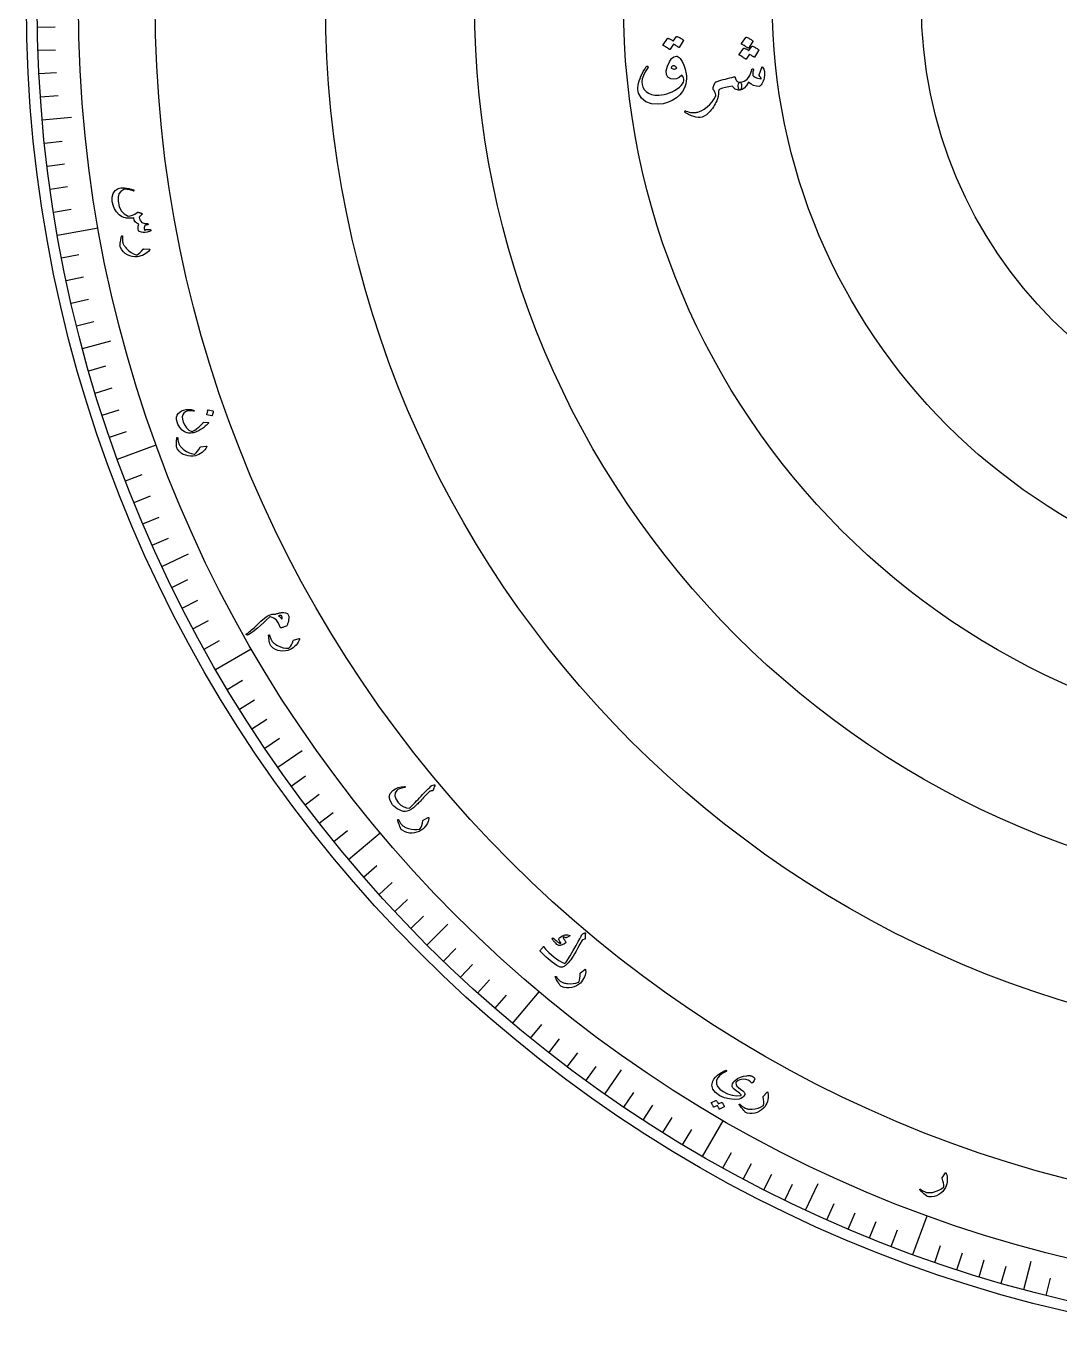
# Model space of a CAD drawing. Header units: millimetres. Extents: x -125 to 125, y -125 to 125.
# Drawn here: x -125 to -28.7, y -125 to -2.1 of the extents above; entities that cross this region are included whole.
import ezdxf

# ---------------------------------------------------------------- set-up
doc = ezdxf.new("R2010")
doc.units = ezdxf.units.MM
for name, color, linetype in [('CUT_OUTER', 1, 'Continuous'), ('ENGRAVE', 7, 'Continuous'), ('ENGRAVE_FINE', 8, 'Continuous'), ('TEXT', 5, 'Continuous')]:
    doc.layers.add(name, color=color, linetype=linetype)

msp = doc.modelspace()

# ---------------------------------------------------------------- linework, layer by layer
at = {"layer": 'CUT_OUTER'}
msp.add_circle((0, 0), 125, dxfattribs=at)
at = {"layer": 'ENGRAVE'}
for points in [[(-123.5281, -10.8073), (-120.7886, -10.5676)], [(-122.1162, -21.5324), (-118.3247, -20.8638)], [(-119.7748, -32.0936), (-117.1185, -31.3818)], [(-116.5219, -42.4105), (-112.9041, -41.0937)], [(-112.3822, -52.4047), (-109.8898, -51.2425)], [(-107.3872, -62), (-104.053, -60.075)], [(-101.5749, -71.1235), (-99.3222, -69.5461)], [(-94.9895, -79.7057), (-92.0402, -77.2309)], [(-87.6812, -87.6812), (-85.7367, -85.7367)], [(-79.7057, -94.9895), (-77.2309, -92.0402)], [(-71.1235, -101.5749), (-69.5461, -99.3222)], [(-62, -107.3872), (-60.075, -104.053)], [(-52.4047, -112.3822), (-51.2425, -109.8898)], [(-42.4105, -116.5219), (-41.0937, -112.9041)], [(-32.0936, -119.7748), (-31.3818, -117.1185)]]:
    msp.add_lwpolyline(points, dxfattribs=at)
for radius in [124, 120.15, 113, 83.25, 55.5]:
    msp.add_circle((0, 0), radius, dxfattribs=at)
at = {"layer": 'ENGRAVE_FINE'}
for points in [[(-123.9811, -2.1641), (-122.3314, -2.1353)], [(-123.9245, -4.3275), (-122.2755, -4.27)], [(-123.8301, -6.4897), (-122.1823, -6.4033)], [(-123.6979, -8.6498), (-122.052, -8.5347)], [(-123.3207, -12.9615), (-121.6798, -12.7891)], [(-123.0757, -15.1118), (-121.438, -14.9107)], [(-122.7932, -17.2575), (-121.1593, -17.0278)], [(-122.4734, -19.3979), (-120.8437, -19.1398)], [(-121.7218, -23.6603), (-120.1021, -23.3455)], [(-121.2903, -25.781), (-119.6764, -25.438)], [(-120.8219, -27.8939), (-119.2142, -27.5228)], [(-120.3167, -29.9983), (-118.7157, -29.5991)], [(-119.1965, -34.179), (-117.6104, -33.7242)], [(-118.5818, -36.2541), (-117.0039, -35.7717)], [(-117.931, -38.3181), (-116.3618, -37.8082)], [(-117.2443, -40.3705), (-115.6842, -39.8333)], [(-115.764, -44.4376), (-114.2236, -43.8463)], [(-114.9708, -46.4512), (-113.4409, -45.8331)], [(-114.1426, -48.4507), (-112.6238, -47.806)], [(-113.2796, -50.4353), (-111.7723, -49.7642)], [(-111.4505, -54.358), (-109.9675, -53.6347)], [(-110.4848, -56.2948), (-109.0146, -55.5457)], [(-109.4855, -58.2145), (-108.0286, -57.4398)], [(-108.4528, -60.1164), (-107.0097, -59.3165)], [(-106.2887, -63.8647), (-104.8744, -63.0149)], [(-105.158, -65.71), (-103.7587, -64.8356)], [(-103.9952, -67.5352), (-102.6113, -66.6366)], [(-102.8007, -69.3399), (-101.4327, -68.4173)], [(-100.3181, -72.8854), (-98.9832, -71.9155)], [(-99.0308, -74.6251), (-97.7131, -73.6321)], [(-97.7133, -76.342), (-96.4131, -75.3262)], [(-96.3661, -78.0357), (-95.0838, -76.9973)], [(-93.584, -81.3513), (-92.3387, -80.2688)], [(-92.15, -82.9722), (-90.9238, -81.8681)], [(-90.6879, -84.5678), (-89.4811, -83.4425)], [(-89.1981, -86.1376), (-88.0112, -84.9915)], [(-86.1376, -89.1981), (-84.9915, -88.0112)], [(-84.5678, -90.6879), (-83.4425, -89.4811)], [(-82.9722, -92.15), (-81.8681, -90.9238)], [(-81.3513, -93.584), (-80.2688, -92.3387)], [(-78.0357, -96.3661), (-76.9973, -95.0838)], [(-76.342, -97.7133), (-75.3262, -96.4131)], [(-74.6251, -99.0308), (-73.6321, -97.7131)], [(-72.8854, -100.3181), (-71.9155, -98.9832)], [(-69.3399, -102.8007), (-68.4173, -101.4327)], [(-67.5352, -103.9952), (-66.6366, -102.6113)], [(-65.71, -105.158), (-64.8356, -103.7587)], [(-63.8647, -106.2887), (-63.0149, -104.8744)], [(-60.1164, -108.4528), (-59.3165, -107.0097)], [(-58.2145, -109.4855), (-57.4398, -108.0286)], [(-56.2948, -110.4848), (-55.5457, -109.0146)], [(-54.358, -111.4505), (-53.6347, -109.9675)], [(-50.4353, -113.2796), (-49.7642, -111.7723)], [(-48.4507, -114.1426), (-47.806, -112.6238)], [(-46.4512, -114.9708), (-45.8331, -113.4409)], [(-44.4376, -115.764), (-43.8463, -114.2236)], [(-40.3705, -117.2443), (-39.8333, -115.6842)], [(-38.3181, -117.931), (-37.8082, -116.3618)], [(-36.2541, -118.5818), (-35.7717, -117.0039)], [(-34.179, -119.1965), (-33.7242, -117.6104)], [(-29.9983, -120.3167), (-29.5991, -118.7157)]]:
    msp.add_lwpolyline(points, dxfattribs=at)
for radius in [97.125, 69.375, 41.625]:
    msp.add_circle((0, 0), radius, dxfattribs=at)
at = {"layer": 'TEXT'}
for points in [[(-64.4479, -3.0492), (-64.4379, -3.0391), (-64.4237, -3.033), (-64.4056, -3.031), (-64.3834, -3.033), (-64.304, -3.0628), (-64.2272, -3.0955), (-64.1528, -3.1313), (-64.081, -3.1701), (-64.0112, -3.2125), (-63.9429, -3.2588), (-63.8761, -3.3092), (-63.8108, -3.3637), (-63.7982, -3.3803), (-63.7927, -3.3979), (-63.7942, -3.4166), (-63.8028, -3.4363), (-64.1899, -4.0492), (-64.2005, -4.0572), (-64.2161, -4.0572), (-64.2368, -4.0492), (-64.2625, -4.033), (-64.2801, -4.0182), (-64.3088, -3.9977), (-64.3486, -3.9718), (-64.3996, -3.9403), (-64.4621, -3.9027), (-64.5367, -3.8586), (-64.6233, -3.808), (-64.7221, -3.7508), (-65.0286, -4.2266), (-65.0427, -4.2412), (-65.0608, -4.2447), (-65.083, -4.2372), (-65.1092, -4.2185), (-65.1319, -4.2024), (-65.1677, -4.1782), (-65.2166, -4.1459), (-65.2786, -4.1056), (-65.3547, -4.0572), (-65.4459, -4.0008), (-65.5523, -3.9363), (-65.6737, -3.8637), (-65.6863, -3.8516), (-65.6919, -3.8395), (-65.6904, -3.8274), (-65.6818, -3.8153), (-65.2867, -3.2266), (-65.2766, -3.2165), (-65.2625, -3.2104), (-65.2443, -3.2084), (-65.2221, -3.2104), (-65.1546, -3.2324), (-65.0891, -3.2578), (-65.0256, -3.2868), (-64.9641, -3.3193), (-64.9046, -3.3549), (-64.8471, -3.3929), (-64.7917, -3.4335), (-64.7383, -3.4766)], [(-57.9883, -3.1217), (-57.9782, -3.1117), (-57.9641, -3.1056), (-57.9459, -3.1036), (-57.9237, -3.1056), (-57.8444, -3.1353), (-57.7675, -3.1681), (-57.6932, -3.2039), (-57.6213, -3.2427), (-57.5515, -3.285), (-57.4832, -3.3314), (-57.4164, -3.3818), (-57.3512, -3.4363), (-57.335, -3.4559), (-57.327, -3.4746), (-57.327, -3.4922), (-57.335, -3.5088), (-57.7221, -4.1217), (-57.7362, -4.1328), (-57.7544, -4.1338), (-57.7766, -4.1248), (-57.8028, -4.1056), (-57.8255, -4.0895), (-57.8612, -4.0653), (-57.9101, -4.033), (-57.9721, -3.9927), (-58.0482, -3.9443), (-58.1395, -3.8879), (-58.2458, -3.8234), (-58.3673, -3.7508), (-58.3834, -3.7387), (-58.3915, -3.7266), (-58.3915, -3.7145), (-58.3834, -3.7024)], [(-64.4479, -4.8637), (-64.3723, -4.8783), (-64.2907, -4.9221), (-64.203, -4.9952), (-64.1092, -5.0975), (-63.9167, -5.3738), (-63.7584, -5.7024), (-63.6344, -6.0834), (-63.5447, -6.5169), (-63.5185, -6.7442), (-63.5125, -6.9746), (-63.5266, -7.2079), (-63.5608, -7.4443), (-63.6788, -7.8284), (-63.8633, -8.1742), (-64.1143, -8.4816), (-64.4318, -8.7508), (-64.8497, -9.0063), (-65.2645, -9.1923), (-65.6763, -9.3087), (-66.085, -9.3556), (-66.7594, -9.3092), (-67.2987, -9.1217), (-67.703, -8.7931), (-67.9721, -8.3234), (-68.0135, -8.1636), (-68.0326, -7.9907), (-68.0296, -7.8047), (-68.0044, -7.6056), (-67.9641, -7.3876), (-67.9076, -7.1691), (-67.835, -6.9501), (-67.7463, -6.7306), (-67.643, -6.5106), (-67.5266, -6.2901), (-67.397, -6.0691), (-67.2544, -5.8475), (-67.2337, -5.8239), (-67.2121, -5.8092), (-67.1894, -5.8037), (-67.1657, -5.8072), (-67.14, -5.8163), (-67.1193, -5.8274), (-67.1037, -5.8405), (-67.0931, -5.8556), (-67.085, -5.8773), (-67.085, -5.902), (-67.0931, -5.9297), (-67.1092, -5.9604), (-67.3461, -6.3349), (-67.5165, -6.6762), (-67.6203, -6.9841), (-67.6576, -7.2588), (-67.6364, -7.5149), (-67.5649, -7.7508), (-67.4429, -7.9665), (-67.2705, -8.1621), (-67.0447, -8.3259), (-66.7705, -8.4383), (-66.4479, -8.4993), (-66.077, -8.5088), (-65.8247, -8.4867), (-65.576, -8.4443), (-65.3308, -8.3818), (-65.0891, -8.2992), (-64.8514, -8.1958), (-64.6183, -8.0713), (-64.3897, -7.9257), (-64.1657, -7.7588), (-63.9913, -7.6031), (-63.8633, -7.4504), (-63.7816, -7.3007), (-63.7463, -7.154), (-63.7499, -7.0129), (-63.7846, -6.8798), (-63.8507, -6.7548), (-63.9479, -6.6379), (-64.1964, -6.8526), (-64.45, -6.9806), (-64.7085, -7.0219), (-64.9721, -6.9766), (-65.2393, -6.8223), (-65.3794, -6.5774), (-65.3925, -6.2417), (-65.2786, -5.8153), (-65.0936, -5.399), (-64.8935, -5.1016), (-64.6783, -4.9231), (-64.4479, -4.8637)], [(-57.4318, -3.9604), (-57.4217, -3.9504), (-57.4076, -3.9443), (-57.3895, -3.9423), (-57.3673, -3.9443), (-57.2879, -3.9741), (-57.211, -4.0068), (-57.1367, -4.0426), (-57.0649, -4.0814), (-56.9951, -4.1238), (-56.9268, -4.1701), (-56.86, -4.2205), (-56.7947, -4.275), (-56.7821, -4.2916), (-56.7766, -4.3092), (-56.7781, -4.3279), (-56.7867, -4.3475), (-57.1737, -4.9604), (-57.1843, -4.9685), (-57.2, -4.9685), (-57.2206, -4.9604), (-57.2463, -4.9443), (-57.2632, -4.9332), (-57.2897, -4.9161), (-57.3257, -4.8929), (-57.3713, -4.8637), (-57.4265, -4.8289), (-57.4913, -4.7891), (-57.5656, -4.7442), (-57.6496, -4.6943), (-57.9318, -5.1459), (-57.9459, -5.157), (-57.9641, -5.158), (-57.9862, -5.149), (-58.0125, -5.1298), (-58.0351, -5.1137), (-58.0709, -5.0895), (-58.1198, -5.0572), (-58.1818, -5.0169), (-58.2579, -4.9685), (-58.3492, -4.9121), (-58.4555, -4.8475), (-58.577, -4.775), (-58.5896, -4.7629), (-58.5951, -4.7508), (-58.5936, -4.7387), (-58.585, -4.7266), (-58.1899, -4.1459), (-58.1798, -4.1359), (-58.1657, -4.1298), (-58.1475, -4.1278), (-58.1254, -4.1298), (-58.0692, -4.1507), (-58.0135, -4.1731), (-57.9583, -4.1971), (-57.9036, -4.2225), (-57.8499, -4.25), (-57.7977, -4.28), (-57.7471, -4.3125), (-57.6979, -4.3475)], [(-64.4076, -5.9685), (-64.4903, -5.8838), (-64.5689, -5.8234), (-64.6435, -5.7871), (-64.7141, -5.775), (-64.774, -5.7855), (-64.833, -5.8173), (-64.891, -5.8702), (-64.9479, -5.9443), (-64.892, -5.9947), (-64.829, -6.033), (-64.7589, -6.0592), (-64.6818, -6.0734), (-64.6102, -6.0698), (-64.5407, -6.0512), (-64.4731, -6.0174), (-64.4076, -5.9685)], [(-56.4963, -5.9282), (-56.4827, -5.8959), (-56.4661, -5.8798), (-56.4464, -5.8798), (-56.4237, -5.8959), (-56.3058, -6.0683), (-56.2423, -6.2951), (-56.2332, -6.5764), (-56.2786, -6.9121), (-56.3154, -7.0567), (-56.3612, -7.1923), (-56.4162, -7.3188), (-56.4802, -7.4363), (-56.5498, -7.5396), (-56.6133, -7.6157), (-56.6707, -7.6646), (-56.7221, -7.6863), (-56.9933, -7.6792), (-57.2504, -7.6096), (-57.4933, -7.4776), (-57.7221, -7.283), (-57.9187, -7.6112), (-58.1213, -7.8455), (-58.33, -7.9862), (-58.5447, -8.033), (-58.5755, -8.0224), (-58.6032, -7.9907), (-58.6279, -7.9378), (-58.6496, -7.8637), (-58.6823, -7.6293), (-58.6758, -7.4584), (-58.6299, -7.3511), (-58.5447, -7.3072), (-58.3315, -7.2704), (-58.1435, -7.2084), (-57.9807, -7.1212), (-57.8431, -7.0088), (-57.7236, -6.8601), (-57.6153, -6.6641), (-57.518, -6.4206), (-57.4318, -6.1298), (-57.4167, -6.095), (-57.3955, -6.0713), (-57.3683, -6.0587), (-57.335, -6.0572), (-57.3013, -6.0668), (-57.2806, -6.0875), (-57.273, -6.1192), (-57.2786, -6.1621), (-57.3124, -6.3239), (-57.333, -6.4544), (-57.3406, -6.5537), (-57.335, -6.6217), (-57.3108, -6.6716), (-57.2625, -6.7246), (-57.1899, -6.7805), (-57.0931, -6.8395), (-56.9762, -6.8934), (-56.8512, -6.9342), (-56.7181, -6.962), (-56.577, -6.9766), (-56.5765, -6.9766), (-56.575, -6.9766), (-56.5724, -6.9766), (-56.5689, -6.9766), (-56.5634, -6.969), (-56.5629, -6.9544), (-56.5674, -6.9327), (-56.577, -6.904), (-56.5951, -6.8657), (-56.6254, -6.8153), (-56.6677, -6.7528), (-56.7221, -6.6782), (-56.7317, -6.6646), (-56.7362, -6.6479), (-56.7357, -6.6283), (-56.7302, -6.6056)], [(-58.5286, -8.033), (-58.6551, -8.0275), (-58.7685, -8.0109), (-58.8688, -7.9831), (-58.956, -7.9443), (-58.9951, -7.9221), (-59.0316, -7.8959), (-59.0656, -7.8657), (-59.0971, -7.8314), (-59.1271, -7.7941), (-59.1566, -7.7548), (-59.1856, -7.7135), (-59.2141, -7.6701), (-59.5508, -7.7205), (-59.8592, -7.783), (-60.1395, -7.8576), (-60.3915, -7.9443), (-60.4444, -7.9741), (-60.4822, -8.0149), (-60.5049, -8.0668), (-60.5125, -8.1298), (-60.5326, -8.3884), (-60.5689, -8.6238), (-60.6213, -8.836), (-60.6899, -9.025), (-60.7577, -9.1726), (-60.832, -9.3173), (-60.9129, -9.4589), (-61.0004, -9.5975), (-61.0944, -9.7326), (-61.1949, -9.8637), (-61.302, -9.9907), (-61.4157, -10.1137), (-61.637, -10.3218), (-61.8492, -10.4705), (-62.0523, -10.5597), (-62.2463, -10.5895), (-62.4323, -10.5789), (-62.6274, -10.5471), (-62.8315, -10.4942), (-63.0447, -10.4201), (-63.149, -10.3765), (-63.2443, -10.3344), (-63.3305, -10.2939), (-63.4076, -10.2548), (-63.4762, -10.2178), (-63.5367, -10.1832), (-63.5891, -10.1512), (-63.6334, -10.1217), (-63.6601, -10.0965), (-63.6758, -10.0693), (-63.6803, -10.0401), (-63.6737, -10.0088), (-63.6576, -9.9831), (-63.6334, -9.9705), (-63.6012, -9.971), (-63.5608, -9.9846), (-63.4031, -10.0416), (-63.2604, -10.0834), (-63.1329, -10.1101), (-63.0205, -10.1217), (-62.9623, -10.1248), (-62.9006, -10.1258), (-62.8353, -10.1248), (-62.7665, -10.1217), (-62.6942, -10.1167), (-62.6183, -10.1096), (-62.5389, -10.1006), (-62.456, -10.0895), (-62.2806, -10.0411), (-62.077, -9.9443), (-61.8451, -9.7992), (-61.585, -9.6056), (-61.3285, -9.3768), (-61.1072, -9.1258), (-60.9212, -8.8526), (-60.7705, -8.5572), (-60.7645, -8.5451), (-60.7625, -8.533), (-60.7645, -8.5209), (-60.7705, -8.5088), (-60.8159, -8.3516), (-60.8713, -8.2104), (-60.9369, -8.0854), (-61.0125, -7.9766), (-61.0336, -7.906), (-61.0165, -7.783), (-60.961, -7.6076), (-60.8673, -7.3798), (-60.8396, -7.3354), (-60.8048, -7.2992), (-60.763, -7.2709), (-60.7141, -7.2508), (-60.5019, -7.1837), (-60.2927, -7.1197), (-60.0865, -7.0587), (-59.8834, -7.0008), (-59.6823, -6.9463), (-59.4822, -6.8959), (-59.2831, -6.8496), (-59.085, -6.8072), (-59.0377, -6.8022), (-59.0004, -6.8113), (-58.9731, -6.8344), (-58.956, -6.8717), (-58.9399, -6.9564), (-58.9157, -7.033), (-58.8834, -7.1016), (-58.8431, -7.1621), (-58.7902, -7.2104), (-58.7201, -7.2508), (-58.6329, -7.283), (-58.5286, -7.3072), (-58.4772, -7.3289), (-58.4358, -7.3697), (-58.4046, -7.4297), (-58.3834, -7.5088), (-58.3723, -7.5975), (-58.3713, -7.6863), (-58.3804, -7.775), (-58.3996, -7.8637), (-58.4258, -7.9378), (-58.456, -7.9907), (-58.4903, -8.0224), (-58.5286, -8.033)], [(-113.4535, -21.0318), (-113.4297, -21.0365), (-113.4117, -21.0449), (-113.3996, -21.057), (-113.3934, -21.0728), (-113.392, -21.0943), (-113.3963, -21.1137), (-113.4062, -21.1308), (-113.4218, -21.1457), (-113.4799, -21.1862), (-113.5547, -21.2214), (-113.6463, -21.2512), (-113.7546, -21.2757), (-113.9349, -21.298), (-114.1104, -21.2964), (-114.2812, -21.2709), (-114.4472, -21.2213), (-114.4886, -21.2014), (-114.5223, -21.1774), (-114.5481, -21.1493), (-114.5662, -21.1172), (-114.597, -20.9944), (-114.5995, -20.8566), (-114.5738, -20.7038), (-114.5197, -20.5363), (-114.7189, -20.4391), (-114.8632, -20.3074), (-114.9524, -20.1413), (-114.9863, -19.9412), (-115.0947, -19.9533), (-115.1994, -19.9617), (-115.3006, -19.9666), (-115.3981, -19.9678), (-115.4926, -19.9655), (-115.5848, -19.9598), (-115.6745, -19.9507), (-115.762, -19.9382), (-115.9221, -19.9016), (-116.0745, -19.8409), (-116.2192, -19.7562), (-116.3561, -19.6473), (-116.6038, -19.3795), (-116.7951, -19.0836), (-116.9298, -18.7598), (-117.0079, -18.4086), (-117.0168, -18.0008), (-116.9255, -17.6639), (-116.7348, -17.3984), (-116.445, -17.2043), (-116.3356, -17.1677), (-116.2033, -17.1449), (-116.0481, -17.1358), (-115.8701, -17.1404), (-115.6727, -17.1607), (-115.4647, -17.1996), (-115.2461, -17.2569), (-115.0169, -17.3325), (-115.0022, -17.3391), (-114.991, -17.3482), (-114.9834, -17.3597), (-114.9793, -17.3738), (-114.9784, -17.3883), (-114.9804, -17.4013), (-114.9851, -17.4128), (-114.9928, -17.4228), (-115.005, -17.4305), (-115.0184, -17.4345), (-115.033, -17.4348), (-115.0489, -17.4313), (-115.3531, -17.3373), (-115.5996, -17.2839), (-115.7883, -17.2714), (-115.9194, -17.3002), (-116.1918, -17.4739), (-116.3729, -17.7112), (-116.4622, -18.0117), (-116.4593, -18.3753), (-116.3486, -18.8669), (-116.1556, -19.2663), (-115.8812, -19.5731), (-115.5261, -19.7867), (-115.3222, -19.7508), (-115.1124, -19.6804), (-114.8966, -19.5756), (-114.6748, -19.4367), (-114.6527, -19.4202), (-114.6322, -19.4098), (-114.6133, -19.4057), (-114.596, -19.4076), (-114.5345, -19.4253), (-114.4769, -19.4423), (-114.4229, -19.4586), (-114.3726, -19.4742), (-114.3267, -19.4893), (-114.2858, -19.5038), (-114.2498, -19.5179), (-114.2189, -19.5315), (-114.2053, -19.54), (-114.1986, -19.5502), (-114.1989, -19.5623), (-114.206, -19.5763), (-114.2119, -19.5838), (-114.2212, -19.5945), (-114.2338, -19.6084), (-114.2499, -19.6256), (-114.2694, -19.6452), (-114.2925, -19.6668), (-114.3192, -19.6904), (-114.3495, -19.7158), (-114.4075, -19.767), (-114.4487, -19.8088), (-114.4732, -19.8411), (-114.481, -19.8641), (-114.4692, -19.9981), (-114.4235, -20.1262), (-114.3439, -20.2483), (-114.2306, -20.3642), (-114.1624, -20.4013), (-114.0561, -20.431), (-113.9119, -20.4531), (-113.7297, -20.4676), (-113.7124, -20.469), (-113.697, -20.4747), (-113.6834, -20.4847), (-113.6716, -20.4988), (-113.6632, -20.5126), (-113.6588, -20.5265), (-113.6582, -20.5404), (-113.6616, -20.5543), (-113.6899, -20.5793), (-113.7482, -20.5973), (-113.8367, -20.6085), (-113.9553, -20.6126), (-113.9996, -20.7261), (-114.021, -20.8428), (-114.0194, -20.9624), (-113.9948, -21.0851), (-113.958, -21.0767), (-113.9287, -21.0663), (-113.907, -21.0542), (-113.8929, -21.0401), (-113.88, -21.0247), (-113.8662, -21.0143), (-113.8514, -21.0089), (-113.8357, -21.0087)], [(-113.5432, -22.8519), (-113.5335, -22.8529), (-113.5255, -22.8549), (-113.5193, -22.8579), (-113.5149, -22.8619), (-113.5108, -22.8759), (-113.5136, -22.8944), (-113.5234, -22.9177), (-113.5401, -22.9457), (-113.6312, -23.0599), (-113.7418, -23.1651), (-113.872, -23.2614), (-114.0217, -23.3486), (-114.1862, -23.4265), (-114.3515, -23.4876), (-114.5176, -23.5316), (-114.6846, -23.5586), (-114.912, -23.5582), (-115.1364, -23.5263), (-115.3581, -23.463), (-115.5768, -23.368), (-115.7827, -23.2425), (-115.9609, -23.0869), (-116.1111, -22.9013), (-116.2333, -22.6857), (-116.2584, -22.6263), (-116.2739, -22.5651), (-116.2799, -22.502), (-116.2763, -22.4371), (-116.2548, -22.2849), (-116.234, -22.1474), (-116.2138, -22.0245), (-116.1944, -21.9162), (-116.1757, -21.8228), (-116.1577, -21.7445), (-116.1405, -21.6814), (-116.124, -21.6335), (-116.1181, -21.6231), (-116.1117, -21.6152), (-116.1048, -21.61), (-116.0974, -21.6073), (-116.0874, -21.6064), (-116.0776, -21.6076), (-116.0682, -21.6108), (-116.059, -21.6161), (-116.0513, -21.6237), (-116.0465, -21.6338), (-116.0445, -21.6464), (-116.0453, -21.6615), (-116.0521, -21.7541), (-116.0554, -21.842), (-116.0553, -21.9253), (-116.0517, -22.004), (-116.0446, -22.0787), (-116.0338, -22.15), (-116.0193, -22.2179), (-116.0012, -22.2825), (-115.9783, -22.346), (-115.9496, -22.4107), (-115.915, -22.4766), (-115.8745, -22.5436), (-115.8279, -22.6117), (-115.7748, -22.6809), (-115.7151, -22.751), (-115.649, -22.8222), (-115.4426, -23.0174), (-115.2284, -23.1765), (-115.0068, -23.2995), (-114.7778, -23.3867), (-114.7596, -23.3917), (-114.7398, -23.3922), (-114.7181, -23.3885), (-114.6948, -23.3804), (-114.5637, -23.2981), (-114.423, -23.1822), (-114.2725, -23.033), (-114.112, -22.8505), (-114.1013, -22.8418), (-114.0913, -22.8358), (-114.0821, -22.8326), (-114.0736, -22.8323)], [(-108.0399, -39.0656), (-108.1073, -39.1354), (-108.1787, -39.2054), (-108.2542, -39.2755), (-108.3336, -39.3458), (-108.418, -39.416), (-108.508, -39.4855), (-108.6038, -39.5545), (-108.7052, -39.6228), (-108.8076, -39.6872), (-108.911, -39.7458), (-109.0155, -39.7986), (-109.1211, -39.8458), (-109.228, -39.8872), (-109.3367, -39.9231), (-109.447, -39.9534), (-109.559, -39.9781), (-109.6798, -39.9953), (-109.7952, -40.0008), (-109.9053, -39.9946), (-110.0099, -39.9768), (-110.2684, -39.88), (-110.4992, -39.7124), (-110.7021, -39.4739), (-110.8766, -39.1646), (-110.9664, -38.9279), (-111.0083, -38.7076), (-111.0023, -38.5039), (-110.9485, -38.3171), (-110.8514, -38.1573), (-110.7189, -38.0248), (-110.5511, -37.9195), (-110.348, -37.8413), (-110.1206, -37.7944), (-109.8911, -37.7814), (-109.6595, -37.8021), (-109.4257, -37.8564), (-109.3972, -37.868), (-109.3786, -37.8822), (-109.3699, -37.8993), (-109.3712, -37.9191), (-109.3809, -37.9405), (-109.4007, -37.9524), (-109.4305, -37.955), (-109.4705, -37.9481), (-109.7539, -37.9113), (-109.9925, -37.9268), (-110.1863, -37.9951), (-110.3353, -38.1163), (-110.4323, -38.2777), (-110.4737, -38.4731), (-110.4593, -38.7022), (-110.3889, -38.9647), (-110.2493, -39.2628), (-110.0706, -39.5087), (-109.8531, -39.7023), (-109.5971, -39.8433), (-109.5892, -39.8452), (-109.5787, -39.8448), (-109.5656, -39.8422), (-109.5499, -39.8371), (-109.4309, -39.7859), (-109.2987, -39.7087), (-109.1533, -39.6055), (-108.9945, -39.4764), (-108.916, -39.4076), (-108.8433, -39.3424), (-108.7766, -39.2808), (-108.7158, -39.2227), (-108.6613, -39.168), (-108.6135, -39.1164), (-108.5725, -39.0679), (-108.5382, -39.0226), (-108.5198, -39.0004), (-108.5011, -38.9848), (-108.482, -38.9759), (-108.4626, -38.9737), (-108.0514, -38.9884), (-108.0255, -38.9943), (-108.015, -39.0092), (-108.0198, -39.0329), (-108.0399, -39.0656)], [(-107.6268, -37.92), (-107.6186, -37.9238), (-107.612, -37.9309), (-107.607, -37.9412), (-107.6036, -37.9548), (-107.6092, -38.0611), (-107.625, -38.1652), (-107.6512, -38.2669), (-107.6877, -38.3664), (-107.6948, -38.3773), (-107.7033, -38.3841), (-107.7134, -38.3866), (-107.7249, -38.385), (-108.1745, -38.2911), (-108.1863, -38.2859), (-108.1922, -38.2758), (-108.1923, -38.261), (-108.1866, -38.2414), (-108.1817, -38.2245), (-108.1746, -38.198), (-108.1654, -38.162), (-108.1541, -38.1165), (-108.1408, -38.061), (-108.1258, -37.9947), (-108.1091, -37.9177), (-108.0905, -37.8301), (-108.0866, -37.818), (-108.081, -37.8106), (-108.0737, -37.8081), (-108.0647, -37.8103)], [(-108.2388, -41.2144), (-108.2291, -41.2138), (-108.2209, -41.2144), (-108.2143, -41.2164), (-108.2092, -41.2196), (-108.2029, -41.2327), (-108.2026, -41.2515), (-108.2084, -41.276), (-108.2204, -41.3064), (-108.2914, -41.434), (-108.3832, -41.556), (-108.4958, -41.6723), (-108.6291, -41.783), (-108.7785, -41.8869), (-108.9316, -41.9743), (-109.0882, -42.0451), (-109.2485, -42.0992), (-109.4728, -42.1361), (-109.6995, -42.1416), (-109.9285, -42.1156), (-110.1599, -42.0578), (-110.3836, -41.968), (-110.5849, -41.8438), (-110.7637, -41.6854), (-110.9197, -41.4928), (-110.9541, -41.4384), (-110.9795, -41.3805), (-110.9958, -41.3193), (-111.003, -41.2547), (-111.0068, -41.1011), (-111.0088, -40.962), (-111.0091, -40.8375), (-111.0078, -40.7274), (-111.0048, -40.6322), (-110.9999, -40.552), (-110.9933, -40.487), (-110.9849, -40.437), (-110.9807, -40.4258), (-110.9757, -40.4169), (-110.9698, -40.4106), (-110.9629, -40.4067), (-110.9532, -40.4042), (-110.9434, -40.4038), (-110.9335, -40.4054), (-110.9236, -40.4091), (-110.9148, -40.4153), (-110.9084, -40.4245), (-110.9043, -40.4366), (-110.9026, -40.4517), (-110.8941, -40.5441), (-110.8829, -40.6314), (-110.8691, -40.7135), (-110.8527, -40.7906), (-110.8334, -40.863), (-110.811, -40.9316), (-110.7855, -40.9963), (-110.757, -41.057), (-110.724, -41.1159), (-110.685, -41.1749), (-110.64, -41.2342), (-110.5891, -41.2937), (-110.5319, -41.3532), (-110.4681, -41.4127), (-110.3978, -41.472), (-110.3209, -41.5313), (-110.0851, -41.6899), (-109.8477, -41.8117), (-109.6089, -41.8966), (-109.3686, -41.9449), (-109.3499, -41.9468), (-109.3302, -41.9441), (-109.3095, -41.9369), (-109.2878, -41.9251), (-109.1721, -41.8223), (-109.0523, -41.6849), (-108.9284, -41.5129), (-108.8002, -41.3065), (-108.791, -41.2961), (-108.7821, -41.2886), (-108.7735, -41.284), (-108.7652, -41.2822)], [(-101.8085, -56.8581), (-101.7297, -56.8302), (-101.6501, -56.8044), (-101.5696, -56.7807), (-101.4884, -56.7591), (-101.4066, -56.7405), (-101.3245, -56.7257), (-101.242, -56.7148), (-101.1593, -56.7077), (-101.0026, -56.7068), (-100.8711, -56.7228), (-100.7648, -56.7558), (-100.6837, -56.8058), (-100.6019, -56.9054), (-100.5557, -57.0399), (-100.5451, -57.2094), (-100.5698, -57.4142), (-100.5814, -57.4733), (-100.5947, -57.532), (-100.6097, -57.5902), (-100.6264, -57.648), (-100.6447, -57.7056), (-100.6644, -57.7633), (-100.6856, -57.8211), (-100.7081, -57.879), (-100.7225, -57.9103), (-100.7395, -57.9357), (-100.7592, -57.9552), (-100.7815, -57.9688), (-100.8815, -58.0062), (-100.9711, -58.039), (-101.0502, -58.0674), (-101.1189, -58.0912), (-101.1762, -58.1103), (-101.2211, -58.1245), (-101.2535, -58.1338), (-101.2735, -58.1382), (-101.3018, -58.1368), (-101.3245, -58.1271), (-101.3416, -58.1089), (-101.3531, -58.0823), (-101.5034, -57.7059), (-101.7039, -57.4186), (-101.9557, -57.2199), (-102.2591, -57.1097), (-102.2901, -57.1073), (-102.3175, -57.1111), (-102.3415, -57.1211), (-102.3619, -57.1374), (-102.6207, -57.3871), (-102.8935, -57.6409), (-103.1802, -57.8985), (-103.481, -58.1602), (-103.8937, -58.4976), (-104.2046, -58.7161), (-104.4139, -58.815), (-104.5219, -58.7941), (-104.5305, -58.7657), (-104.5204, -58.7337), (-104.4916, -58.698), (-104.4441, -58.6588), (-104.3401, -58.5856), (-104.234, -58.5058), (-104.1256, -58.4195), (-104.0149, -58.3267), (-103.9019, -58.2281), (-103.7865, -58.1245), (-103.6688, -58.0159), (-103.5486, -57.9023), (-103.1449, -57.5223), (-102.8161, -57.2369), (-102.5627, -57.0455), (-102.3849, -56.9477), (-102.2953, -56.9148), (-102.2104, -56.8885), (-102.1302, -56.869), (-102.0549, -56.8561), (-101.9847, -56.8491), (-101.9203, -56.8471), (-101.8616, -56.8501), (-101.8085, -56.8581)], [(-101.5105, -56.9994), (-101.4698, -57.0313), (-101.4293, -57.0663), (-101.3888, -57.1043), (-101.3485, -57.1453), (-101.3084, -57.189), (-101.2688, -57.2352), (-101.2297, -57.2838), (-101.1909, -57.3349), (-101.1757, -57.2236), (-101.1751, -57.1348), (-101.1892, -57.0684), (-101.2181, -57.0244), (-101.2755, -56.985), (-101.3434, -56.9676), (-101.4217, -56.9724), (-101.5105, -56.9994)], [(-99.5954, -59.1187), (-99.5859, -59.1164), (-99.5777, -59.1157), (-99.5709, -59.1165), (-99.5654, -59.1188), (-99.5569, -59.1306), (-99.5534, -59.1491), (-99.5549, -59.1743), (-99.5615, -59.2062), (-99.6097, -59.3441), (-99.6792, -59.48), (-99.7702, -59.6139), (-99.8827, -59.7458), (-100.0121, -59.8737), (-100.148, -59.9859), (-100.2902, -60.0825), (-100.4389, -60.1632), (-100.6535, -60.2379), (-100.8759, -60.2821), (-101.106, -60.2956), (-101.3439, -60.2783), (-101.5797, -60.228), (-101.7993, -60.1401), (-102.0025, -60.0146), (-102.1891, -59.8516), (-102.2324, -59.8038), (-102.2673, -59.7511), (-102.2938, -59.6936), (-102.3119, -59.6311), (-102.3419, -59.4805), (-102.3677, -59.3438), (-102.3894, -59.2212), (-102.4069, -59.1125), (-102.4202, -59.0182), (-102.4291, -58.9384), (-102.4336, -58.8731), (-102.4339, -58.8225), (-102.4318, -58.8107), (-102.4283, -58.8011), (-102.4236, -58.7939), (-102.4175, -58.7889), (-102.4083, -58.7847), (-102.3988, -58.7826), (-102.3888, -58.7826), (-102.3783, -58.7845), (-102.3686, -58.7891), (-102.3607, -58.797), (-102.3547, -58.8083), (-102.3504, -58.8228), (-102.3262, -58.9124), (-102.3003, -58.9965), (-102.2726, -59.0751), (-102.2432, -59.1482), (-102.2118, -59.2163), (-102.178, -59.28), (-102.1419, -59.3394), (-102.1034, -59.3943), (-102.0608, -59.4467), (-102.0123, -59.4982), (-101.9578, -59.5489), (-101.8975, -59.5988), (-101.831, -59.6477), (-101.7579, -59.6954), (-101.6785, -59.7418), (-101.5925, -59.7871), (-101.3332, -59.903), (-101.0785, -59.9824), (-100.8286, -60.0252), (-100.5836, -60.0317), (-100.5649, -60.0304), (-100.5459, -60.0244), (-100.5268, -60.0137), (-100.5074, -59.9983), (-100.4109, -59.8773), (-100.3164, -59.7214), (-100.2237, -59.5308), (-100.1327, -59.3055), (-100.1254, -59.2937), (-100.118, -59.2848), (-100.1103, -59.2788), (-100.1024, -59.2756)], [(-87.0076, -72.7583), (-86.9898, -72.755), (-86.9739, -72.7564), (-86.9598, -72.7627), (-86.9476, -72.7738), (-86.9393, -72.7882), (-86.9371, -72.8044), (-86.941, -72.8224), (-86.9509, -72.8422), (-87.0115, -72.9542), (-87.0576, -73.0583), (-87.0893, -73.1545), (-87.1066, -73.2427), (-87.1151, -73.2717), (-87.1342, -73.2941), (-87.1641, -73.3097), (-87.2046, -73.3186), (-87.2262, -73.3206), (-87.2468, -73.3226), (-87.2665, -73.3247), (-87.2853, -73.3269), (-87.303, -73.329), (-87.3192, -73.3306), (-87.3341, -73.332), (-87.3476, -73.333), (-87.3715, -73.3357), (-87.3958, -73.3437), (-87.4208, -73.3572), (-87.4462, -73.3761), (-87.5107, -73.438), (-87.5801, -73.5066), (-87.6544, -73.5819), (-87.7337, -73.6638), (-87.8181, -73.7521), (-87.9079, -73.8466), (-88.003, -73.9473), (-88.1034, -74.0542), (-88.2022, -74.1625), (-88.2957, -74.2635), (-88.384, -74.3573), (-88.4671, -74.4437), (-88.5449, -74.5232), (-88.6176, -74.5964), (-88.6852, -74.6632), (-88.7476, -74.7235), (-88.9394, -74.8939), (-89.1388, -75.0342), (-89.3457, -75.1445), (-89.5603, -75.2246), (-89.7056, -75.2487), (-89.8699, -75.235), (-90.0531, -75.1833), (-90.2551, -75.0936), (-90.4547, -74.98), (-90.6276, -74.8606), (-90.7735, -74.7359), (-90.8926, -74.6058), (-91.1252, -74.2265), (-91.1963, -73.878), (-91.1066, -73.5612), (-90.8566, -73.2761), (-90.6257, -73.119), (-90.3678, -73.0045), (-90.0831, -72.9323), (-89.7716, -72.9021), (-89.7515, -72.9028), (-89.7355, -72.9076), (-89.7237, -72.9165), (-89.7159, -72.9297), (-89.7106, -72.946), (-89.7091, -72.9605), (-89.7116, -72.9733), (-89.7181, -72.9843), (-89.7298, -72.998), (-89.7435, -73.0083), (-89.7591, -73.0152), (-89.7766, -73.0187), (-90.03, -73.0726), (-90.2338, -73.1331), (-90.3881, -73.2004), (-90.4927, -73.2748), (-90.6527, -73.5155), (-90.6843, -73.782), (-90.5871, -74.0741), (-90.3609, -74.3911), (-90.1088, -74.6371), (-89.8514, -74.8101), (-89.5894, -74.9102), (-89.323, -74.9374), (-89.2565, -74.8763), (-89.1803, -74.8033), (-89.0943, -74.7184), (-88.9985, -74.6214), (-88.893, -74.5121), (-88.7775, -74.39), (-88.6522, -74.2551), (-88.5169, -74.1073), (-88.3759, -73.9567), (-88.2364, -73.8092), (-88.0985, -73.6648), (-87.9623, -73.5235), (-87.8274, -73.3856), (-87.6938, -73.2512), (-87.5614, -73.1204), (-87.4302, -72.9931), (-87.3084, -72.8652), (-87.2924, -72.8531), (-87.2763, -72.8433), (-87.2599, -72.8357), (-87.2432, -72.8305)], [(-87.563, -75.809), (-87.554, -75.805), (-87.5461, -75.8028), (-87.5392, -75.8024), (-87.5334, -75.8037), (-87.5229, -75.8138), (-87.5162, -75.8314), (-87.5133, -75.8565), (-87.5141, -75.889), (-87.5371, -76.0333), (-87.5815, -76.1793), (-87.6474, -76.3272), (-87.7348, -76.4769), (-87.8395, -76.6257), (-87.9533, -76.7602), (-88.0762, -76.8804), (-88.2083, -76.9862), (-88.4064, -77.0977), (-88.6174, -77.1806), (-88.8415, -77.2346), (-89.0787, -77.2596), (-89.3197, -77.2519), (-89.5513, -77.2042), (-89.7735, -77.1167), (-89.9861, -76.9892), (-90.0371, -76.9498), (-90.0808, -76.9042), (-90.117, -76.8522), (-90.1459, -76.794), (-90.2021, -76.651), (-90.2517, -76.5211), (-90.2947, -76.4042), (-90.3312, -76.3003), (-90.3609, -76.2098), (-90.3838, -76.1328), (-90.3999, -76.0695), (-90.4091, -76.0196), (-90.4091, -76.0076), (-90.4074, -75.9976), (-90.404, -75.9896), (-90.3989, -75.9837), (-90.3906, -75.978), (-90.3815, -75.9742), (-90.3717, -75.9724), (-90.3611, -75.9724), (-90.3507, -75.9753), (-90.3416, -75.9817), (-90.3336, -75.9917), (-90.3268, -76.0052), (-90.2872, -76.0891), (-90.2468, -76.1673), (-90.2056, -76.2397), (-90.1638, -76.3065), (-90.1208, -76.368), (-90.0763, -76.4247), (-90.0302, -76.4767), (-89.9826, -76.524), (-89.9314, -76.568), (-89.8745, -76.6101), (-89.812, -76.6504), (-89.7438, -76.6888), (-89.6696, -76.7251), (-89.5893, -76.7591), (-89.5029, -76.7908), (-89.4103, -76.8202), (-89.1345, -76.8884), (-88.8698, -76.9214), (-88.6163, -76.9194), (-88.374, -76.8824), (-88.3558, -76.8778), (-88.3382, -76.8685), (-88.3212, -76.8546), (-88.3049, -76.8361), (-88.2314, -76.6999), (-88.1659, -76.5297), (-88.1085, -76.3257), (-88.0587, -76.0879), (-88.0537, -76.075), (-88.0479, -76.0649), (-88.0414, -76.0576), (-88.0342, -76.0531)], [(-72.9174, -86.6181), (-72.9314, -86.6787), (-72.9425, -86.7378), (-72.9508, -86.7955), (-72.9562, -86.8519), (-72.9585, -86.907), (-72.9575, -86.9611), (-72.9532, -87.0142), (-72.9455, -87.0663), (-72.9465, -87.0911), (-72.9574, -87.1119), (-72.978, -87.1287), (-73.0084, -87.1415), (-73.1776, -87.2018), (-73.1951, -87.2089), (-73.2091, -87.2157), (-73.2195, -87.2222), (-73.2262, -87.2283), (-73.4315, -87.6025), (-73.6186, -87.9391), (-73.7878, -88.2381), (-73.9392, -88.4994), (-74.0729, -88.7225), (-74.1891, -88.9068), (-74.2879, -89.0523), (-74.3693, -89.1589), (-74.5313, -89.3531), (-74.5861, -89.4118), (-74.6441, -89.4682), (-74.7053, -89.5224), (-74.7697, -89.5743), (-74.8376, -89.6238), (-74.9092, -89.6706), (-74.9844, -89.7146), (-75.0634, -89.756), (-75.2619, -89.7493), (-75.5794, -89.5905), (-76.0149, -89.2786), (-76.5664, -88.8115), (-76.7322, -88.6581), (-76.8815, -88.5116), (-77.0143, -88.3721), (-77.1308, -88.2396), (-77.1384, -88.224), (-77.1404, -88.209), (-77.1368, -88.1945), (-77.1277, -88.1806), (-77.0792, -88.118), (-77.0346, -88.0614), (-76.994, -88.0108), (-76.9573, -87.9662), (-76.9242, -87.9271), (-76.8941, -87.8929), (-76.8671, -87.8638), (-76.8432, -87.8397), (-76.829, -87.8269), (-76.8169, -87.8233), (-76.8069, -87.8291), (-76.799, -87.8441), (-76.7318, -87.9512), (-76.6317, -88.0739), (-76.4986, -88.2121), (-76.3326, -88.3657), (-75.8201, -88.8054), (-75.3969, -89.1231), (-75.0647, -89.3201), (-74.8243, -89.3975), (-74.7237, -89.2768), (-74.565, -89.0375), (-74.3477, -88.6795), (-74.0715, -88.2034), (-73.7976, -87.7245), (-73.5912, -87.3614), (-73.4527, -87.1141), (-73.3823, -86.9823), (-73.364, -86.9454), (-73.3469, -86.9109), (-73.3309, -86.8788), (-73.3161, -86.849), (-73.3027, -86.8219), (-73.2909, -86.7977), (-73.2807, -86.7763), (-73.2721, -86.7578), (-73.2512, -86.7194), (-73.2257, -86.6873), (-73.1957, -86.6615), (-73.1612, -86.6421), (-72.9617, -86.5538), (-72.9472, -86.5487), (-72.9351, -86.5475), (-72.9254, -86.5502), (-72.9182, -86.5567), (-72.9134, -86.5696), (-72.9117, -86.5841), (-72.913, -86.6003), (-72.9174, -86.6181)], [(-74.3858, -86.7793), (-74.3794, -86.7865), (-74.3757, -86.7948), (-74.3746, -86.8042), (-74.3761, -86.8148), (-74.3799, -86.8222), (-74.3851, -86.8292), (-74.3917, -86.8359), (-74.3996, -86.8423), (-74.6587, -86.9805), (-74.6867, -86.993), (-74.7109, -87.0003), (-74.7314, -87.0022), (-74.7482, -86.9988), (-74.8087, -86.9711), (-74.8657, -86.9539), (-74.9193, -86.9473), (-74.9695, -86.9514), (-74.987, -86.961), (-74.9928, -86.9824), (-74.9869, -87.0156), (-74.9693, -87.0605), (-74.9542, -87.0867), (-74.938, -87.113), (-74.9206, -87.1395), (-74.902, -87.1661), (-74.8821, -87.193), (-74.8605, -87.2205), (-74.8373, -87.2485), (-74.8124, -87.277), (-74.7495, -87.4026), (-74.7907, -87.5147), (-74.9362, -87.6131), (-75.1863, -87.6975), (-75.2725, -87.7123), (-75.3481, -87.7167), (-75.4131, -87.7106), (-75.4675, -87.6941), (-75.5185, -87.6659), (-75.5815, -87.618), (-75.6563, -87.5504), (-75.7429, -87.4631), (-75.7862, -87.4175), (-75.8258, -87.3725), (-75.8616, -87.3282), (-75.8937, -87.2844), (-75.9228, -87.2421), (-75.9494, -87.2018), (-75.9735, -87.1636), (-75.9953, -87.1276), (-76.0048, -87.1009), (-76.0077, -87.0774), (-76.004, -87.057), (-75.9937, -87.0399), (-75.9779, -87.0267), (-75.9611, -87.0221), (-75.9433, -87.0261), (-75.9245, -87.0386), (-75.8675, -87.0819), (-75.8036, -87.132), (-75.7328, -87.1888), (-75.6552, -87.2523), (-75.5102, -87.3706), (-75.3923, -87.4575), (-75.3015, -87.513), (-75.238, -87.5374), (-75.2277, -87.5382), (-75.2191, -87.535), (-75.2121, -87.5278), (-75.2067, -87.5167), (-75.2053, -87.5082), (-75.2072, -87.4976), (-75.2124, -87.485), (-75.221, -87.4704), (-75.3099, -87.3462), (-75.3451, -87.292), (-75.3701, -87.2397), (-75.3849, -87.1894), (-75.3895, -87.141), (-75.3862, -87.0918), (-75.3729, -87.0496), (-75.3496, -87.0143), (-75.3162, -86.986), (-75.055, -86.8264), (-74.813, -86.7388), (-74.59, -86.7231), (-74.3858, -86.7793)], [(-72.9609, -89.9499), (-72.9527, -89.9445), (-72.9453, -89.9409), (-72.9386, -89.9393), (-72.9326, -89.9396), (-72.9206, -89.9477), (-72.9109, -89.9638), (-72.9037, -89.988), (-72.8987, -90.0202), (-72.8962, -90.1662), (-72.9144, -90.3178), (-72.9534, -90.4749), (-73.0132, -90.6376), (-73.0904, -90.8024), (-73.1789, -90.9548), (-73.2789, -91.0946), (-73.3904, -91.2218), (-73.566, -91.3663), (-73.7593, -91.4847), (-73.9705, -91.5771), (-74.1996, -91.6432), (-74.4383, -91.6777), (-74.6747, -91.6713), (-74.9088, -91.6239), (-75.1403, -91.5356), (-75.1974, -91.5057), (-75.2484, -91.4684), (-75.2932, -91.4236), (-75.3318, -91.3713), (-75.4122, -91.2404), (-75.4837, -91.1211), (-75.5465, -91.0135), (-75.6005, -90.9177), (-75.6457, -90.8337), (-75.6817, -90.762), (-75.7085, -90.7023), (-75.7263, -90.6549), (-75.7284, -90.6431), (-75.7285, -90.6329), (-75.7265, -90.6245), (-75.7226, -90.6177), (-75.7154, -90.6107), (-75.7072, -90.6054), (-75.6978, -90.6018), (-75.6873, -90.6001), (-75.6766, -90.601), (-75.6665, -90.6057), (-75.6569, -90.6141), (-75.6478, -90.6263), (-75.5941, -90.702), (-75.5407, -90.7719), (-75.4875, -90.8361), (-75.4346, -90.8944), (-75.3816, -90.9475), (-75.3278, -90.9955), (-75.2734, -91.0387), (-75.2182, -91.0769), (-75.1602, -91.1113), (-75.0968, -91.1428), (-75.0282, -91.1716), (-74.9543, -91.1974), (-74.8749, -91.2203), (-74.7899, -91.2397), (-74.6993, -91.2558), (-74.603, -91.2685), (-74.3195, -91.2874), (-74.0531, -91.2737), (-73.8038, -91.2273), (-73.5717, -91.1486), (-73.5546, -91.1409), (-73.5389, -91.1287), (-73.5247, -91.112), (-73.5118, -91.0909), (-73.4632, -90.944), (-73.4286, -90.765), (-73.4076, -90.5541), (-73.4002, -90.3112), (-73.3975, -90.2976), (-73.3936, -90.2866), (-73.3885, -90.2783), (-73.3822, -90.2726)], [(-57.4881, -100.492), (-57.6046, -100.3609), (-57.7643, -100.2664), (-57.9673, -100.2084), (-58.2139, -100.1867), (-58.3873, -100.2015), (-58.55, -100.2447), (-58.7021, -100.3165), (-58.8435, -100.4169), (-58.8656, -100.4406), (-58.8828, -100.4686), (-58.8951, -100.5011), (-58.9024, -100.5379), (-58.8873, -100.6746), (-58.8102, -100.816), (-58.6711, -100.9619), (-58.4699, -101.1121), (-58.2696, -101.2578), (-58.1381, -101.388), (-58.0755, -101.5031), (-58.0819, -101.6031), (-58.1711, -101.7691), (-58.2869, -101.8962), (-58.4292, -101.9842), (-58.5982, -102.033), (-59.0663, -102.0658), (-59.5226, -102.0242), (-59.9664, -101.9081), (-60.3968, -101.7178), (-60.8174, -101.4263), (-61.0665, -101.1002), (-61.1442, -100.7408), (-61.0512, -100.3489), (-60.948, -100.1655), (-60.8032, -99.9863), (-60.617, -99.811), (-60.3896, -99.6396), (-60.3202, -99.5957), (-60.2512, -99.5545), (-60.1828, -99.5159), (-60.115, -99.48), (-60.0472, -99.4467), (-59.9791, -99.4159), (-59.9107, -99.3874), (-59.8419, -99.3615), (-59.8086, -99.3537), (-59.7849, -99.3566), (-59.7707, -99.3705), (-59.766, -99.3951), (-59.77, -99.4198), (-59.78, -99.4409), (-59.7961, -99.4583), (-59.8183, -99.4721), (-60.1765, -99.6554), (-60.4439, -99.8541), (-60.6201, -100.0687), (-60.7045, -100.2997), (-60.705, -100.5964), (-60.6048, -100.8661), (-60.4036, -101.1085), (-60.1015, -101.3228), (-59.6753, -101.5314), (-59.2595, -101.6638), (-58.8547, -101.7202), (-58.4615, -101.7008), (-58.4353, -101.695), (-58.4198, -101.6831), (-58.415, -101.665), (-58.421, -101.6408), (-58.4649, -101.5768), (-58.5557, -101.4917), (-58.6935, -101.3852), (-58.8781, -101.2573), (-59.0609, -101.1186), (-59.1844, -100.9858), (-59.2489, -100.859), (-59.2543, -100.7383), (-59.2202, -100.6203), (-59.1641, -100.5084), (-59.0861, -100.4027), (-58.9863, -100.3031), (-58.7513, -100.1303), (-58.4892, -99.9978), (-58.2, -99.9055), (-57.8838, -99.8531), (-57.8028, -99.8441), (-57.7267, -99.8397), (-57.6555, -99.8399), (-57.5892, -99.8446), (-57.5279, -99.8535), (-57.4717, -99.8661), (-57.4207, -99.8825), (-57.3747, -99.9025), (-57.2147, -100.0154), (-57.1536, -100.1495), (-57.1915, -100.3051), (-57.3286, -100.482), (-57.3788, -100.5221), (-57.4221, -100.5371), (-57.4586, -100.527), (-57.4881, -100.492)], [(-55.9922, -101.3861), (-55.9852, -101.3793), (-55.9785, -101.3745), (-55.9722, -101.3717), (-55.9663, -101.371), (-55.953, -101.3768), (-55.9406, -101.391), (-55.9292, -101.4135), (-55.9187, -101.4444), (-55.8905, -101.5877), (-55.8817, -101.7401), (-55.8925, -101.9016), (-55.9228, -102.0723), (-55.9697, -102.2481), (-56.03, -102.4137), (-56.1039, -102.5689), (-56.1913, -102.7138), (-56.3386, -102.8869), (-56.5081, -103.0375), (-56.6997, -103.1656), (-56.9136, -103.271), (-57.1425, -103.347), (-57.3764, -103.3822), (-57.6151, -103.3768), (-57.8586, -103.3306), (-57.9201, -103.3113), (-57.9768, -103.2835), (-58.0288, -103.2473), (-58.0761, -103.2026), (-58.1782, -103.0878), (-58.2696, -102.983), (-58.3503, -102.8882), (-58.4204, -102.8033), (-58.4796, -102.7286), (-58.5276, -102.6643), (-58.5646, -102.6104), (-58.5905, -102.5668), (-58.5946, -102.5555), (-58.5964, -102.5456), (-58.596, -102.5369), (-58.5933, -102.5295), (-58.5875, -102.5213), (-58.5803, -102.5147), (-58.5717, -102.5095), (-58.5617, -102.5059), (-58.551, -102.505), (-58.5402, -102.5078), (-58.5293, -102.5145), (-58.5182, -102.5248), (-58.452, -102.5899), (-58.3871, -102.6493), (-58.3235, -102.7031), (-58.2612, -102.7512), (-58.1996, -102.7941), (-58.1382, -102.832), (-58.077, -102.8649), (-58.016, -102.8928), (-57.9528, -102.9164), (-57.8849, -102.9363), (-57.8123, -102.9525), (-57.735, -102.965), (-57.6528, -102.9735), (-57.5657, -102.9777), (-57.4737, -102.9775), (-57.3767, -102.9731), (-57.0943, -102.9419), (-56.8344, -102.8814), (-56.5972, -102.792), (-56.3826, -102.6736), (-56.3671, -102.663), (-56.3538, -102.6482), (-56.3427, -102.6293), (-56.3338, -102.6062), (-56.3118, -102.4531), (-56.3092, -102.2708), (-56.3257, -102.0595), (-56.3612, -101.8191), (-56.3609, -101.8052), (-56.3589, -101.7938), (-56.3554, -101.7847), (-56.3502, -101.7779)], [(-60.2431, -102.3363), (-60.2342, -102.334), (-60.2243, -102.3354), (-60.2134, -102.3403), (-60.2016, -102.3488), (-60.1665, -102.3915), (-60.1338, -102.435), (-60.1034, -102.4793), (-60.0755, -102.5245), (-60.0498, -102.571), (-60.0262, -102.6191), (-60.0048, -102.669), (-59.9855, -102.7207), (-59.9837, -102.734), (-59.9863, -102.7456), (-59.9931, -102.7554), (-60.0043, -102.7634), (-60.4216, -102.9737), (-60.4302, -102.9746), (-60.4391, -102.9694), (-60.4482, -102.9581), (-60.4575, -102.9407), (-60.4627, -102.9266), (-60.4723, -102.9058), (-60.4865, -102.8782), (-60.5051, -102.8439), (-60.5282, -102.8023), (-60.5561, -102.7532), (-60.5886, -102.6963), (-60.6258, -102.6319), (-60.9542, -102.7914), (-60.9669, -102.7947), (-60.9783, -102.7906), (-60.9884, -102.779), (-60.9971, -102.7599), (-61.0047, -102.7434), (-61.017, -102.7181), (-61.0341, -102.6839), (-61.0559, -102.6409), (-61.0831, -102.5887), (-61.1161, -102.527), (-61.1549, -102.4558), (-61.1995, -102.375), (-61.2027, -102.3641), (-61.2018, -102.3556), (-61.197, -102.3495), (-61.1882, -102.3457), (-60.7729, -102.1547), (-60.7639, -102.1525), (-60.754, -102.1539), (-60.7431, -102.1589), (-60.7313, -102.1674), (-60.7005, -102.202), (-60.672, -102.2379), (-60.6457, -102.2751), (-60.6217, -102.3135), (-60.5998, -102.3529), (-60.5798, -102.393), (-60.5618, -102.4339), (-60.5457, -102.4754)], [(-39.3881, -108.9167), (-39.3822, -108.9089), (-39.3763, -108.9031), (-39.3706, -108.8994), (-39.3648, -108.8977), (-39.3508, -108.9014), (-39.3364, -108.9135), (-39.3215, -108.9339), (-39.3063, -108.9627), (-39.256, -109.0998), (-39.2234, -109.249), (-39.2087, -109.4102), (-39.2118, -109.5835), (-39.2306, -109.7645), (-39.2642, -109.9375), (-39.3127, -110.1024), (-39.3763, -110.2592), (-39.4947, -110.4532), (-39.6384, -110.6286), (-39.8076, -110.7852), (-40.0023, -110.9228), (-40.2164, -111.0338), (-40.4418, -111.1053), (-40.6785, -111.1374), (-40.9262, -111.13), (-40.99, -111.1206), (-41.0504, -111.1021), (-41.1074, -111.0744), (-41.161, -111.0377), (-41.2799, -110.9404), (-41.3866, -110.8512), (-41.4812, -110.7702), (-41.5638, -110.6974), (-41.6339, -110.6329), (-41.6915, -110.577), (-41.7365, -110.5295), (-41.7689, -110.4905), (-41.7747, -110.48), (-41.7781, -110.4705), (-41.779, -110.4618), (-41.7775, -110.4541), (-41.7731, -110.4451), (-41.767, -110.4374), (-41.7593, -110.431), (-41.75, -110.4259), (-41.7396, -110.4233), (-41.7285, -110.4244), (-41.7166, -110.4292), (-41.7041, -110.4377), (-41.6285, -110.4916), (-41.5551, -110.5401), (-41.4838, -110.5832), (-41.4147, -110.621), (-41.3471, -110.6537), (-41.2806, -110.6814), (-41.215, -110.7043), (-41.1504, -110.7224), (-41.0842, -110.7357), (-41.014, -110.7447), (-40.9398, -110.7493), (-40.8615, -110.7495), (-40.779, -110.745), (-40.6923, -110.7355), (-40.6014, -110.7209), (-40.5063, -110.7013), (-40.2323, -110.6261), (-39.9852, -110.5257), (-39.765, -110.4001), (-39.5716, -110.2495), (-39.558, -110.2366), (-39.5472, -110.2199), (-39.5391, -110.1995), (-39.5339, -110.1753), (-39.5363, -110.0206), (-39.5623, -109.8402), (-39.6117, -109.634), (-39.6845, -109.4022), (-39.6864, -109.3885), (-39.6863, -109.3769), (-39.6842, -109.3673), (-39.6801, -109.3599)]]:
    msp.add_lwpolyline(points, close=True, dxfattribs=at)

doc.saveas('drawing.dxf')
